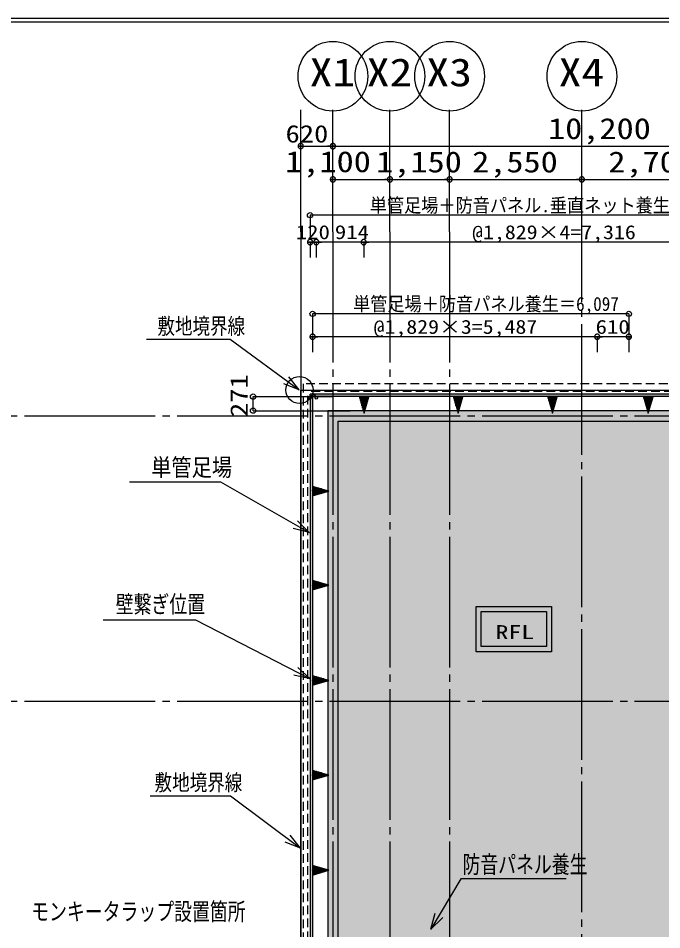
# Model space of a CAD drawing. Units: millimetres, scale not verified. Extents: x -28066 to 28517, y -19778 to 19827.
# Drawn here: x -13356 to -950, y 2252 to 19827 of the extents above; entities that cross this region are included whole.
import ezdxf
from ezdxf.enums import TextEntityAlignment as Align

# ---------------------------------------------------------------- set-up
doc = ezdxf.new("R2010")
doc.units = ezdxf.units.MM
doc.header["$LTSCALE"] = 140
doc.linetypes.add('DASHED1', pattern=[1.8, 1.2, -0.6])
doc.linetypes.add('LONG_CHAIN', pattern=[21, 18, -1, 1, -1])
for name, color, linetype in [('0-0_単管', 5, 'Continuous'), ('0-1_基準芯', 7, 'Continuous'), ('0-3_64', 1, 'Continuous'), ('0-4_50', 7, 'Continuous'), ('0-5_寸法', 7, 'Continuous'), ('0-6_階段', 2, 'DASHED1'), ('0-7_図面枠', 7, 'Continuous'), ('0-9_外形線', 4, 'Continuous'), ('0-E_敷地', 7, 'Continuous'), ('0-F_ネット', 3, 'DASHED1'), ('1-6_50_SNP', 7, 'Continuous'), ('1-7_0', 7, 'Continuous')]:
    doc.layers.add(name, color=color, linetype=linetype)
doc.styles.add('ＭＳ ゴシック', font='')
doc.styles.get('ＭＳ ゴシック').set_extended_font_data('MS Gothic')

# ---------------------------------------------------------------- blocks, each defined once
blk = doc.blocks.new('_DOT')
at = {"layer": '1-7_0'}
blk.add_line((-0.5, 0), (-1, 0), dxfattribs=at)
for points in [[(0.502, -0.032), (0.496, 0.063), (0.484, 0.124), (0.465, 0.184), (0.438, 0.241), (0.405, 0.294), (0.364, 0.342), (0.319, 0.385), (0.268, 0.422), (0.213, 0.452), (0.155, 0.476), (0.094, 0.491), (0.031, 0.499), (-0.031, 0.499), (-0.094, 0.491), (-0.155, 0.476), (-0.213, 0.452), (-0.268, 0.422), (-0.319, 0.385), (-0.364, 0.342), (-0.405, 0.294), (-0.438, 0.241), (-0.465, 0.184), (-0.484, 0.124), (-0.502, 0.032), (-0.5, 0), (0, 0)], [(-0.502, 0.032), (-0.496, -0.063), (-0.484, -0.124), (-0.465, -0.184), (-0.438, -0.241), (-0.405, -0.294), (-0.364, -0.342), (-0.319, -0.385), (-0.268, -0.422), (-0.213, -0.452), (-0.155, -0.476), (-0.094, -0.491), (-0.031, -0.499), (0.031, -0.499), (0.094, -0.491), (0.155, -0.476), (0.213, -0.452), (0.268, -0.422), (0.319, -0.385), (0.364, -0.342), (0.405, -0.294), (0.438, -0.241), (0.465, -0.184), (0.484, -0.124), (0.502, -0.032), (0.5, 0), (0, 0)]]:
    blk.add_lwpolyline(points, close=True, dxfattribs=at)

msp = doc.modelspace()

# ---------------------------------------------------------------- linework, layer by layer
at = {"layer": '0-0_単管'}
for p, q in [((620.4, 12580.2), (-7729.6, 12580.2)), ((-7729.6, 12531.6), (-7729.6, 12580.2)), ((-7729.6, 12549.2), (-7729.6, -5500.8)), ((-7681, 12549.2), (-7729.6, 12549.2)), ((620.4, 12531.6), (-7729.6, 12531.6)), ((-7681, 12549.2), (-7681, -5500.8))]:
    msp.add_line(p, q, dxfattribs=at)
for centre in [(-7729.6, 12507.3), (-7656.7, 12549.2), (-7609.6, 12507.3), (-6695.6, 12507.3), (-4866.6, 12507.3), (-3037.6, 12507.3), (-1208.6, 12507.3), (-7656.7, 10720.2), (-7656.7, 8891.2), (-7656.7, 7062.2), (-7656.7, 5233.2), (-7656.7, 3404.2)]:
    msp.add_circle(centre, 24.3, dxfattribs=at)
at = {"layer": '0-0_単管', "color": 7}
for points in [[(310.3, 12260.2), (-7389.7, -4453.7), (-7389.7, 12260.2)], [(310.3, 12260.2), (-5039.7, -4453.7), (-7389.7, -4453.7)], [(310.3, 12260.2), (-5039.7, -6439.8), (-5039.7, -4453.7)], [(-5039.7, -6439.8), (310.3, 12260.2), (310.3, 1260.2)]]:
    msp.add_solid(points, dxfattribs=at)
at = {"layer": '0-1_基準芯', "linetype": 'LONG_CHAIN'}
for p, q in [((-7289.7, 15710.9), (-7289.7, 18062.2)), ((-6189.7, 15710.9), (-6189.7, 18062.2)), ((-5039.7, 15710.9), (-5039.7, 18062.2)), ((-2489.7, 15710.9), (-2489.7, 18062.2)), ((-7289.7, 15710.9), (-7289.7, -9170.4)), ((-6189.7, 15710.9), (-6189.7, -9170.4)), ((-5039.7, 15710.9), (-5039.7, -9170.4)), ((-2489.7, -9170.4), (-2489.7, 15710.9)), ((-16173.1, 12160.2), (10849.6, 12160.2)), ((-16173.1, 6660.2), (10849.6, 6660.2))]:
    msp.add_line(p, q, dxfattribs=at)
at = {"layer": '0-1_基準芯'}
for centre in [(-7289.7, 18708.1), (-6189.7, 18708.1), (-5039.7, 18708.1), (-2489.7, 18708.1)]:
    msp.add_circle(centre, 672, dxfattribs=at)
at = {"layer": '0-1_基準芯', "color": 5}
for points in [[(-7729.6, 12580.2), (-7681, -5500.8), (-7729.6, -5500.8)], [(-7729.6, 12580.2), (-7681, 12531.6), (-7681, -5500.8)], [(628.2, 12580.2), (-7681, 12531.6), (-7729.6, 12580.2)], [(628.2, 12580.2), (579.6, 12531.6), (-7681, 12531.6)]]:
    msp.add_solid(points, dxfattribs=at)
at = {"layer": '0-3_64'}
for p, q in [((-6774.5, 12507.8), (-6603.5, 12507.8)), ((-6772.9, 12502.2), (-6772.9, 12526.6)), ((-6766.4, 12479.8), (-6611.5, 12479.8)), ((-6758.9, 12453.7), (-6758.9, 12526.6)), ((-6744.9, 12405.2), (-6744.9, 12526.6)), ((-6730.9, 12356.7), (-6730.9, 12526.6)), ((-6716.9, 12308.2), (-6716.9, 12526.6)), ((-6702.9, 12259.7), (-6702.9, 12526.6)), ((-6688.9, 12211.9), (-6688.9, 12526.6)), ((-6674.9, 12260.4), (-6674.9, 12526.6)), ((-6660.9, 12308.9), (-6660.9, 12526.6)), ((-6646.9, 12357.4), (-6646.9, 12526.6)), ((-6632.9, 12405.9), (-6632.9, 12526.6)), ((-6618.9, 12454.4), (-6618.9, 12526.6)), ((-6604.9, 12502.9), (-6604.9, 12526.6)), ((-4960.3, 12507.8), (-4789.3, 12507.8)), ((-4958.7, 12502.2), (-4958.7, 12526.6)), ((-4952.2, 12479.8), (-4797.3, 12479.8)), ((-4944.7, 12453.7), (-4944.7, 12526.6)), ((-4930.7, 12405.2), (-4930.7, 12526.6)), ((-4916.7, 12356.7), (-4916.7, 12526.6)), ((-4902.7, 12308.2), (-4902.7, 12526.6)), ((-4888.7, 12259.7), (-4888.7, 12526.6)), ((-4874.7, 12211.9), (-4874.7, 12526.6)), ((-4860.7, 12260.4), (-4860.7, 12526.6)), ((-4846.7, 12308.9), (-4846.7, 12526.6)), ((-4832.7, 12357.4), (-4832.7, 12526.6)), ((-4818.7, 12405.9), (-4818.7, 12526.6)), ((-4804.7, 12454.4), (-4804.7, 12526.6)), ((-4790.7, 12502.9), (-4790.7, 12526.6)), ((-3139.8, 12507.8), (-2968.8, 12507.8)), ((-3138.2, 12502.2), (-3138.2, 12526.6)), ((-3131.7, 12479.8), (-2976.9, 12479.8)), ((-3124.2, 12453.7), (-3124.2, 12526.6)), ((-3110.2, 12405.2), (-3110.2, 12526.6)), ((-3096.2, 12356.7), (-3096.2, 12526.6)), ((-3082.2, 12308.2), (-3082.2, 12526.6)), ((-3068.2, 12259.7), (-3068.2, 12526.6)), ((-3054.2, 12211.9), (-3054.2, 12526.6)), ((-3040.2, 12260.4), (-3040.2, 12526.6)), ((-3026.2, 12308.9), (-3026.2, 12526.6)), ((-3012.2, 12357.4), (-3012.2, 12526.6)), ((-2998.2, 12405.9), (-2998.2, 12526.6)), ((-2984.2, 12454.4), (-2984.2, 12526.6)), ((-2970.2, 12502.9), (-2970.2, 12526.6)), ((-1294.1, 12507.8), (-1123.1, 12507.8)), ((-1292.5, 12502.2), (-1292.5, 12526.6)), ((-1286, 12479.8), (-1131.2, 12479.8)), ((-1278.5, 12453.7), (-1278.5, 12526.6)), ((-1264.5, 12405.2), (-1264.5, 12526.6)), ((-1250.5, 12356.7), (-1250.5, 12526.6)), ((-1236.5, 12308.2), (-1236.5, 12526.6)), ((-1222.5, 12259.7), (-1222.5, 12526.6)), ((-1208.5, 12211.9), (-1208.5, 12526.6)), ((-1194.5, 12260.4), (-1194.5, 12526.6)), ((-1180.5, 12308.9), (-1180.5, 12526.6)), ((-1166.5, 12357.4), (-1166.5, 12526.6)), ((-1152.5, 12405.9), (-1152.5, 12526.6)), ((-1138.5, 12454.4), (-1138.5, 12526.6)), ((-1124.5, 12502.9), (-1124.5, 12526.6)), ((-6758.3, 12451.8), (-6619.6, 12451.8)), ((-6750.2, 12423.8), (-6627.7, 12423.8)), ((-6742.2, 12395.8), (-6635.8, 12395.8)), ((-6734.1, 12367.8), (-6643.9, 12367.8)), ((-6726, 12339.8), (-6652, 12339.8)), ((-6717.9, 12311.8), (-6660, 12311.8)), ((-4944.1, 12451.8), (-4805.4, 12451.8)), ((-4936, 12423.8), (-4813.5, 12423.8)), ((-4928, 12395.8), (-4821.6, 12395.8)), ((-4919.9, 12367.8), (-4829.7, 12367.8)), ((-4911.8, 12339.8), (-4837.8, 12339.8)), ((-4903.7, 12311.8), (-4845.8, 12311.8)), ((-3123.6, 12451.8), (-2984.9, 12451.8)), ((-3115.6, 12423.8), (-2993, 12423.8)), ((-3107.5, 12395.8), (-3001.1, 12395.8)), ((-3099.4, 12367.8), (-3009.2, 12367.8)), ((-3091.3, 12339.8), (-3017.3, 12339.8)), ((-3083.2, 12311.8), (-3025.4, 12311.8)), ((-1278, 12451.8), (-1139.2, 12451.8)), ((-1269.9, 12423.8), (-1147.3, 12423.8)), ((-1261.8, 12395.8), (-1155.4, 12395.8)), ((-1253.7, 12367.8), (-1163.5, 12367.8)), ((-1245.6, 12339.8), (-1171.6, 12339.8)), ((-1237.5, 12311.8), (-1179.7, 12311.8)), ((-6709.8, 12283.8), (-6668.1, 12283.8)), ((-6701.7, 12255.8), (-6676.2, 12255.8)), ((-6693.7, 12227.8), (-6684.3, 12227.8)), ((-4895.6, 12283.8), (-4853.9, 12283.8)), ((-4887.6, 12255.8), (-4862, 12255.8)), ((-4879.5, 12227.8), (-4870.1, 12227.8)), ((-3075.1, 12283.8), (-3033.4, 12283.8)), ((-3067.1, 12255.8), (-3041.5, 12255.8)), ((-3059, 12227.8), (-3049.6, 12227.8)), ((-1229.5, 12283.8), (-1187.7, 12283.8)), ((-1221.4, 12255.8), (-1195.8, 12255.8)), ((-1213.3, 12227.8), (-1203.9, 12227.8)), ((-7657.8, 10793.1), (-7681.4, 10793.1)), ((-7609.3, 10779.1), (-7681.4, 10779.1)), ((-7560.8, 10765.1), (-7681.4, 10765.1)), ((-7512.3, 10751.1), (-7681.4, 10751.1)), ((-7463.8, 10737.1), (-7681.4, 10737.1)), ((-7415.3, 10723.1), (-7681.4, 10723.1)), ((-7662.7, 10623.5), (-7662.7, 10794.5)), ((-7634.7, 10631.6), (-7634.7, 10786.4)), ((-7606.7, 10639.6), (-7606.7, 10778.3)), ((-7578.7, 10647.7), (-7578.7, 10770.3)), ((-7550.7, 10655.8), (-7550.7, 10762.2)), ((-7522.7, 10663.9), (-7522.7, 10754.1)), ((-7494.7, 10672), (-7494.7, 10746)), ((-7466.7, 10680.1), (-7466.7, 10737.9)), ((-7438.7, 10688.1), (-7438.7, 10729.8)), ((-7410.7, 10696.2), (-7410.7, 10721.8)), ((-7366.8, 10709.1), (-7681.4, 10709.1)), ((-7414.6, 10695.1), (-7681.4, 10695.1)), ((-7463.1, 10681.1), (-7681.4, 10681.1)), ((-7511.6, 10667.1), (-7681.4, 10667.1)), ((-7560.1, 10653.1), (-7681.4, 10653.1)), ((-7608.6, 10639.1), (-7681.4, 10639.1)), ((-7657.1, 10625.1), (-7681.4, 10625.1)), ((-7382.7, 10704.3), (-7382.7, 10713.7)), ((-7657.8, 8978.8), (-7681.4, 8978.8)), ((-7609.3, 8964.8), (-7681.4, 8964.8)), ((-7662.7, 8809.2), (-7662.7, 8980.2)), ((-7634.7, 8817.3), (-7634.7, 8972.1)), ((-7606.7, 8825.3), (-7606.7, 8964)), ((-7560.8, 8950.8), (-7681.4, 8950.8)), ((-7512.3, 8936.8), (-7681.4, 8936.8)), ((-7463.8, 8922.8), (-7681.4, 8922.8)), ((-7415.3, 8908.8), (-7681.4, 8908.8)), ((-7366.8, 8894.8), (-7681.4, 8894.8)), ((-7414.6, 8880.8), (-7681.4, 8880.8)), ((-7463.1, 8866.8), (-7681.4, 8866.8)), ((-7511.6, 8852.8), (-7681.4, 8852.8)), ((-7560.1, 8838.8), (-7681.4, 8838.8)), ((-7608.6, 8824.8), (-7681.4, 8824.8)), ((-7657.1, 8810.8), (-7681.4, 8810.8)), ((-7578.7, 8833.4), (-7578.7, 8956)), ((-7550.7, 8841.5), (-7550.7, 8947.9)), ((-7522.7, 8849.6), (-7522.7, 8939.8)), ((-7494.7, 8857.7), (-7494.7, 8931.7)), ((-7466.7, 8865.7), (-7466.7, 8923.6)), ((-7438.7, 8873.8), (-7438.7, 8915.5)), ((-7410.7, 8881.9), (-7410.7, 8907.5)), ((-7382.7, 8890), (-7382.7, 8899.4)), ((-7657.2, 7143.2), (-7680.9, 7143.2)), ((-7608.8, 7129.2), (-7680.9, 7129.2)), ((-7560.3, 7115.2), (-7680.9, 7115.2)), ((-7511.8, 7101.2), (-7680.9, 7101.2)), ((-7463.3, 7087.2), (-7680.9, 7087.2)), ((-7414.8, 7073.2), (-7680.9, 7073.2)), ((-7366.3, 7059.2), (-7680.9, 7059.2)), ((-7414.1, 7045.2), (-7680.9, 7045.2)), ((-7462.6, 7031.2), (-7680.9, 7031.2)), ((-7662.2, 6973.6), (-7662.2, 7144.6)), ((-7634.2, 6981.7), (-7634.2, 7136.6)), ((-7606.2, 6989.8), (-7606.2, 7128.5)), ((-7578.2, 6997.9), (-7578.2, 7120.4)), ((-7550.2, 7005.9), (-7550.2, 7112.3)), ((-7522.2, 7014), (-7522.2, 7104.2)), ((-7494.2, 7022.1), (-7494.2, 7096.2)), ((-7466.2, 7030.2), (-7466.2, 7088.1)), ((-7438.2, 7038.3), (-7438.2, 7080)), ((-7410.2, 7046.4), (-7410.2, 7071.9)), ((-7382.2, 7054.4), (-7382.2, 7063.8)), ((-7511.1, 7017.2), (-7680.9, 7017.2)), ((-7559.6, 7003.2), (-7680.9, 7003.2)), ((-7608.1, 6989.2), (-7680.9, 6989.2)), ((-7656.6, 6975.2), (-7680.9, 6975.2)), ((-7657.2, 5317), (-7680.9, 5317)), ((-7608.8, 5303), (-7680.9, 5303)), ((-7560.3, 5289), (-7680.9, 5289)), ((-7511.8, 5275), (-7680.9, 5275)), ((-7662.2, 5147.3), (-7662.2, 5318.4)), ((-7634.2, 5155.4), (-7634.2, 5310.3)), ((-7606.2, 5163.5), (-7606.2, 5302.2)), ((-7578.2, 5171.6), (-7578.2, 5294.1)), ((-7550.2, 5179.7), (-7550.2, 5286.1)), ((-7522.2, 5187.8), (-7522.2, 5278)), ((-7463.3, 5261), (-7680.9, 5261)), ((-7414.8, 5247), (-7680.9, 5247)), ((-7366.3, 5233), (-7680.9, 5233)), ((-7414.1, 5219), (-7680.9, 5219)), ((-7462.6, 5205), (-7680.9, 5205)), ((-7511.1, 5191), (-7680.9, 5191)), ((-7559.6, 5177), (-7680.9, 5177)), ((-7608.1, 5163), (-7680.9, 5163)), ((-7656.6, 5149), (-7680.9, 5149)), ((-7494.2, 5195.8), (-7494.2, 5269.9)), ((-7466.2, 5203.9), (-7466.2, 5261.8)), ((-7438.2, 5212), (-7438.2, 5253.7)), ((-7410.2, 5220.1), (-7410.2, 5245.6)), ((-7382.2, 5228.2), (-7382.2, 5237.6)), ((-7661.1, 3482.2), (-7684.8, 3482.2)), ((-7612.6, 3468.2), (-7684.8, 3468.2)), ((-7564.1, 3454.2), (-7684.8, 3454.2)), ((-7515.6, 3440.2), (-7684.8, 3440.2)), ((-7467.2, 3426.2), (-7684.8, 3426.2)), ((-7418.7, 3412.2), (-7684.8, 3412.2)), ((-7370.2, 3398.2), (-7684.8, 3398.2)), ((-7418, 3384.2), (-7684.8, 3384.2)), ((-7466.5, 3370.2), (-7684.8, 3370.2)), ((-7515, 3356.2), (-7684.8, 3356.2)), ((-7563.5, 3342.2), (-7684.8, 3342.2)), ((-7666.1, 3312.6), (-7666.1, 3483.7)), ((-7638.1, 3320.7), (-7638.1, 3475.6)), ((-7610.1, 3328.8), (-7610.1, 3467.5)), ((-7582.1, 3336.9), (-7582.1, 3459.4)), ((-7554.1, 3345), (-7554.1, 3451.3)), ((-7526.1, 3353), (-7526.1, 3443.2)), ((-7498.1, 3361.1), (-7498.1, 3435.2)), ((-7470.1, 3369.2), (-7470.1, 3427.1)), ((-7442.1, 3377.3), (-7442.1, 3419)), ((-7414.1, 3385.4), (-7414.1, 3410.9)), ((-7386.1, 3393.5), (-7386.1, 3402.8)), ((-7612, 3328.2), (-7684.8, 3328.2)), ((-7660.5, 3314.2), (-7684.8, 3314.2))]:
    msp.add_line(p, q, dxfattribs=at)
for points in [[(-6779.9, 12526.6), (-6689, 12211.6), (-6598, 12526.6)], [(-4965.7, 12526.6), (-4874.8, 12211.6), (-4783.8, 12526.6)], [(-3145.2, 12526.6), (-3054.3, 12211.6), (-2963.4, 12526.6)], [(-1299.5, 12526.6), (-1208.6, 12211.6), (-1117.7, 12526.6)], [(-7681.4, 10618.1), (-7366.4, 10709), (-7681.4, 10799.9)], [(-7681.4, 8803.8), (-7366.4, 8894.7), (-7681.4, 8985.6)], [(-7680.9, 6968.2), (-7365.9, 7059.1), (-7680.9, 7150.1)], [(-7680.9, 5141.9), (-7365.9, 5232.9), (-7680.9, 5323.8)], [(-7684.8, 3307.2), (-7369.8, 3398.1), (-7684.8, 3489.1)]]:
    msp.add_lwpolyline(points, close=True, dxfattribs=at)
at = {"layer": '0-4_50'}
for p, q in [((-7909.7, 15710.9), (-7909.7, 18062.2)), ((-7909.7, 15710.9), (-7909.7, -9170.4)), ((-7937, 12659.5), (-8236.8, 12776.8)), ((-8829.3, 12260.2), (-8829.3, 12531.6)), ((-8829.3, 12531.6), (-7295.7, 12531.6)), ((-8829.3, 12260.2), (-6955.8, 12260.2)), ((-7744.2, 9908.6), (-8055.5, 9990.8)), ((-7725.1, 7089.9), (-8039.8, 7158.1)), ((-7912.4, 3822.9), (-8211.2, 3942.9)), ((-5403.6, 2265.2), (-5315.1, 2574.8))]:
    msp.add_line(p, q, dxfattribs=at)
for points in [[(-10882.1, 13641.2), (-9270.1, 13641.2), (-7937, 12659.5), (-8138, 12911)], [(-11212.6, 10888.3), (-9455.9, 10888.3), (-7744.2, 9908.6), (-7972.7, 10135.4)], [(-11721, 8228.5), (-9937.9, 8228.5), (-7725.1, 7089.9), (-7963.5, 7306.3)], [(-10811.4, 4835.3), (-9262.2, 4835.3), (-7912.4, 3822.9), (-8111.2, 4076.2)], [(-2790.5, 3235.8), (-4821.3, 3235.8), (-5403.6, 2265.2), (-5172.1, 2489)]]:
    msp.add_lwpolyline(points, dxfattribs=at)
for points in [[(-4528.3, 8487.7), (-3073, 8487.7), (-3073, 7610.7), (-4528.3, 7610.7)], [(-4428.3, 8387.7), (-3173, 8387.7), (-3173, 7710.7), (-4428.3, 7710.7)]]:
    msp.add_lwpolyline(points, close=True, dxfattribs=at)
for centre in [(-8829.3, 12531.6), (-8829.3, 12260.2)]:
    msp.add_circle(centre, 50.4, dxfattribs=at)
at = {"layer": '0-5_寸法'}
for p, q in [((620.4, 16028.4), (-7729.6, 16028.4)), ((-7729.6, 16028.4), (-7729.6, 15608.4)), ((-1584, 14127), (-7681, 14127)), ((-7681, 14127), (-7681, 13707)), ((-1584, 14127), (-1584, 13707))]:
    msp.add_line(p, q, dxfattribs=at)
for centre in [(-7729.6, 16028.4), (-7681, 14127), (-1584, 14127)]:
    msp.add_circle(centre, 50.4, dxfattribs=at)
at = {"layer": '0-6_階段'}
msp.add_lwpolyline([(3453.2, -6719.8), (3453.2, 1878.8), (928.2, 1878.8), (928.2, 12780.2), (-7859.6, 12780.2), (-7859.6, -6240.8)], dxfattribs=at)
at = {"layer": '0-7_図面枠'}
for p, q in [((-28066.5, 19826.6), (28451.8, 19826.6)), ((-27996.5, 19756.6), (28381.8, 19756.6))]:
    msp.add_line(p, q, dxfattribs=at)
at = {"layer": '0-9_外形線'}
for points in [[(-7389.7, 12260.2), (-7389.7, -1539.8), (-2589.7, -1539.8), (-2589.7, -2439.8), (-6189.7, -2439.8), (-6189.7, -3039.8), (-4939.7, -3039.8), (-4939.7, -4939.8), (3010.3, -4939.8), (3010.3, 1260.2), (310.3, 1260.2), (310.3, 12260.2)], [(-7389.7, 12260.2), (-7389.7, -1539.8), (-2589.7, -1539.8), (-2589.7, -2439.8), (-6189.7, -2439.8), (-6189.7, -3039.8), (-5039.7, -3039.8), (-5039.7, -4939.8), (3010.3, -4939.8), (3010.3, 1260.2), (310.3, 1260.2), (310.3, 12260.2)]]:
    msp.add_lwpolyline(points, close=True, dxfattribs=at)
for points in [[(-7389.7, 12260.2), (-7389.7, -1539.8), (-2589.7, -1539.8), (-2589.7, -2439.8), (-6189.7, -2439.8), (-6189.7, -3039.8), (-5039.7, -3039.8), (-5039.7, -5339.8)], [(310.3, 1260.2), (310.3, 12260.2), (-7389.7, 12260.2), (-7389.7, -1539.8)], [(310.3, 1260.2), (310.3, 12260.2), (-7389.7, 12260.2)], [(-7189.7, -1339.8), (-7189.7, 12060.2), (110.3, 12060.2), (110.3, 1060.2)]]:
    msp.add_lwpolyline(points, dxfattribs=at)
at = {"layer": '0-E_敷地'}
msp.add_lwpolyline([(-7909.7, -9739.8), (-7909.7, 12653.3), (3174.6, 12653.3), (3174.6, -9739.8)], dxfattribs=at)
msp.add_circle((-7933.7, 12658.7), 261.2, dxfattribs=at)
at = {"layer": '0-F_ネット'}
for points in [[(-7779.6, 12549.2), (-7779.6, -5500.8), (-7779.6, -6110.8)], [(3303.2, -6719.8), (3303.2, 1728.8), (778.2, 1728.8), (778.2, 12630.2), (-7729.6, 12630.2)]]:
    msp.add_lwpolyline(points, dxfattribs=at)
at = {"layer": '1-6_50_SNP'}
for p, q in [((-7909.7, 17361.3), (-7289.7, 17361.3)), ((-7289.7, 17357.5), (2910.3, 17357.5)), ((-7289.7, 16719.4), (-6189.7, 16719.4)), ((-6189.7, 16719.4), (-5039.7, 16719.4)), ((-5039.7, 16719.4), (-2489.7, 16719.4)), ((-2489.7, 16719.4), (210.3, 16719.4)), ((-7609.6, 15509.8), (-7729.6, 15509.8)), ((-7729.6, 15509.8), (-7729.6, 15215.8)), ((-7609.6, 15509.8), (-7609.6, 15215.8)), ((-6695.6, 15509.8), (-7609.6, 15509.8)), ((-7609.6, 15509.8), (-7609.6, 15215.8)), ((-6695.6, 15509.8), (-6695.6, 15215.8)), ((620.4, 15509.8), (-6695.6, 15509.8)), ((-6695.6, 15509.8), (-6695.6, 15215.8)), ((-2194, 13685.3), (-7681, 13685.3)), ((-7681, 13685.3), (-7681, 13391.3)), ((-2194, 13685.3), (-2194, 13391.3)), ((-1584, 13685.3), (-2194, 13685.3)), ((-2194, 13685.3), (-2194, 13391.3)), ((-1584, 13685.3), (-1584, 13391.3))]:
    msp.add_line(p, q, dxfattribs=at)

# ---------------------------------------------------------------- block references
at = {"layer": '1-6_50_SNP', "xscale": 100.8, "yscale": 100.8, "rotation": 180}
for p in [(-7909.7, 17361.3), (-7289.7, 17357.5), (-7289.7, 16719.4), (-6189.7, 16719.4), (-5039.7, 16719.4), (-2489.7, 16719.4), (-7729.6, 15509.8), (-7609.6, 15509.8), (-6695.6, 15509.8), (-7681, 13685.3), (-2194, 13685.3)]:
    msp.add_blockref('_DOT', p, dxfattribs=at)
at = {"layer": '1-6_50_SNP', "xscale": 100.8, "yscale": 100.8}
for p in [(-7289.7, 17361.3), (-6189.7, 16719.4), (-5039.7, 16719.4), (-2489.7, 16719.4), (-7609.6, 15509.8), (-6695.6, 15509.8), (-2194, 13685.3), (-1584, 13685.3)]:
    msp.add_blockref('_DOT', p, dxfattribs=at)

# ---------------------------------------------------------------- texts
at = {"layer": '0-0_単管', "style": 'ＭＳ ゴシック', "width": 1.2}
msp.add_text('271', height=336.7, rotation=90, dxfattribs=at).set_placement((-8829.3, 12137.5), align=Align.BOTTOM_LEFT)
at = {"layer": '0-1_基準芯', "style": 'ＭＳ ゴシック', "width": 1.2}
for s, p in [('X1', (-7737.7, 18352.5)), ('X2', (-6637.7, 18352.5)), ('X3', (-5487.7, 18352.5)), ('X4', (-2937.7, 18352.5))]:
    msp.add_text(s, height=538.9, dxfattribs=at).set_placement(p, align=Align.BOTTOM_LEFT)
at = {"layer": '0-4_50', "style": 'ＭＳ ゴシック'}
for s, height, width, p in [('敷地境界線', 309.8, 0.8, (-10672, 13642.1)), ('単管足場', 336.7, 0.85, (-10793.4, 10898.3)), ('壁繋ぎ位置', 336.7, 0.75, (-11475.4, 8259)), ('RFL', 269.4, 1.35, (-4153.4, 7774.8)), ('敷地境界線', 309.8, 0.8, (-10726.7, 4844.5)), ('防音パネル養生', 336.7, 0.75, (-4791.8, 3243.8)), ('モンキータラップ設置箇所', 336.7, 0.75, (-13105.7, 2334))]:
    msp.add_text(s, height=height, dxfattribs=dict(at, width=width)).set_placement(p, align=Align.BOTTOM_LEFT)
at = {"layer": '0-5_寸法', "style": 'ＭＳ ゴシック', "width": 0.9}
for s, p in [('単管足場＋防音パネル.垂直ネット養生＝8,350', (-6578.6, 16004.6)), ('単管足場＋防音パネル養生＝6,097', (-6900.5, 14103.2))]:
    msp.add_text(s, height=269.4, dxfattribs=at).set_placement(p, align=Align.BOTTOM_LEFT)
at = {"layer": '1-6_50_SNP', "style": 'ＭＳ ゴシック'}
for s, height, width, p in [('620', 336.7, 1.2, (-8202.3, 17329)), ('10,200', 404.4, 1.2, (-3141.1, 17375.7)), ('1,100', 404.4, 1.2, (-8208.6, 16737.3)), ('1,150', 404.4, 1.2, (-6454.7, 16732.7)), ('2,550', 404.4, 1.2, (-4604.7, 16732.7)), ('2,700', 404.4, 1.2, (-1979.7, 16732.7)), ('120', 268.9, 1.2, (-8005.6, 15486)), ('914', 268.9, 1.2, (-7252, 15487.6)), ('@1,829×4=7,316', 268.9, 1.15, (-4605.6, 15486)), ('@1,829×3=5,487', 268.9, 1.15, (-6505.5, 13661.5)), ('610', 268.9, 1.2, (-2225, 13661.5))]:
    msp.add_text(s, height=height, dxfattribs=dict(at, width=width)).set_placement(p, align=Align.BOTTOM_LEFT)

doc.saveas('drawing.dxf')
